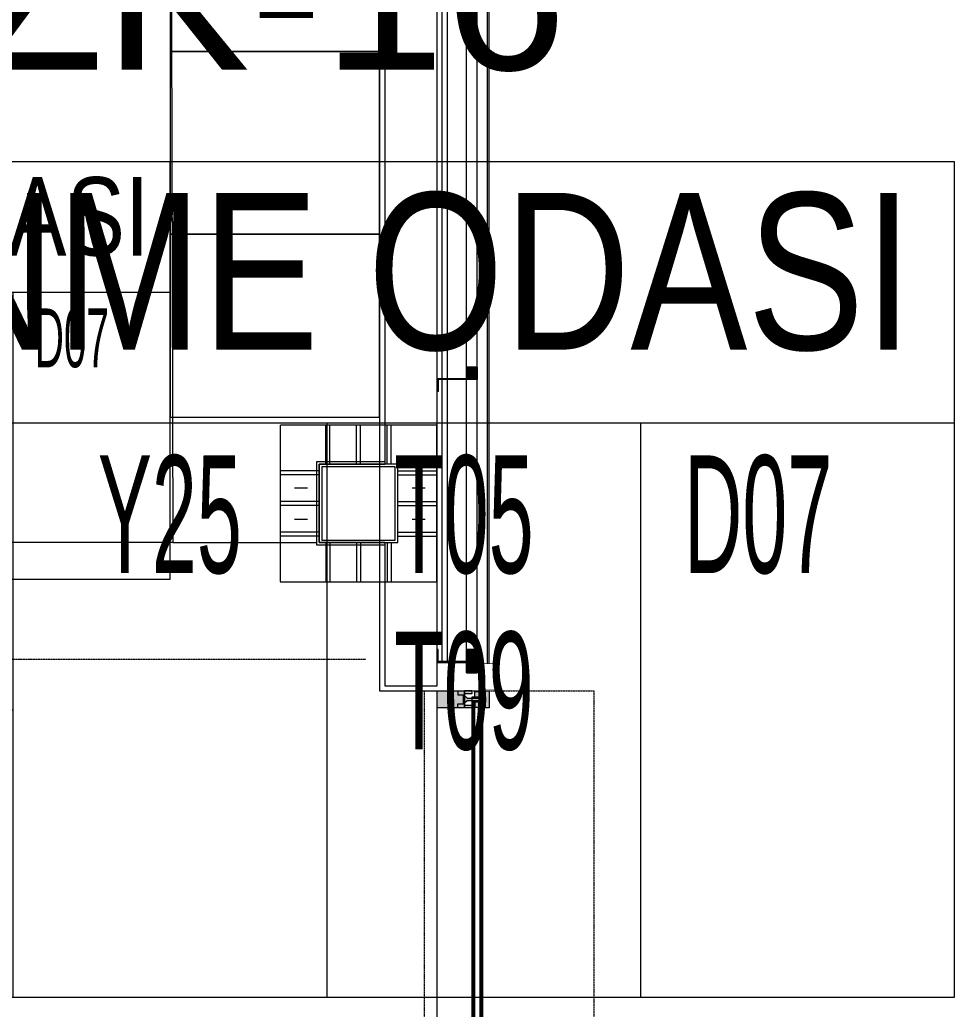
# Model space of a CAD drawing. Extents: x -9058 to 11890, y 0 to 8245.
# Drawn here: x 3765.5 to 4122.9, y 2187.3 to 2566 of the extents above; entities that cross this region are included whole.
import ezdxf
from ezdxf.enums import TextEntityAlignment as Align

# ---------------------------------------------------------------- set-up
doc = ezdxf.new("R2010")
doc.units = 0
doc.header["$MEASUREMENT"] = 0
for name, pattern in [('DASHDOT', [1, 0.5, -0.25, 0, -0.25]), ('DOT2', [0.125, 0, -0.125]), ('HIDDEN', [0.375, 0.25, -0.125])]:
    doc.linetypes.add(name, pattern=pattern)
doc.layers.get('0').update_dxf_attribs({"color": 9, "lineweight": 9})
for name, color, linetype, lineweight in [('00', 9, 'Continuous', 9), ('03S', 255, 'Continuous', 9), ('05', 9, 'Continuous', 9), ('06C', 9, 'Continuous', 9), ('06D', 9, 'Continuous', 9), ('10', 9, 'Continuous', 9), ('11', 9, 'Continuous', 9), ('14', 9, 'Continuous', 9), ('15', 9, 'Continuous', 9), ('20', 9, 'DOT2', 9), ('21_mahal200', 9, 'Continuous', 9), ('21_mahal200 @ 10 (1)', 9, 'Continuous', 9), ('21_mahal200 @ 10 (2)', 9, 'Continuous', 9), ('21_mahal200 @ 20', 9, 'Continuous', 9), ('33', 9, 'BATTING', 9), ('40A', 9, 'Continuous', 9), ('ÖLÇÜ', 8, 'Continuous', 9)]:
    doc.layers.add(name, color=color, linetype=linetype, lineweight=lineweight)
doc.layers.get('ÖLÇÜ').off()
doc.styles.add('Arial', font='arial.ttf', dxfattribs={"height": 2.5})
doc.styles.add('MuuM_TEXT-STANDART', font='ARIALN.TTF')
doc.linetypes.add('BATTING', pattern='A,0.0001,-0.1,[134,ltypeshp.shx,S=0.1,R=0,X=-0.1,Y=0],-0.2,[134,ltypeshp.shx,S=0.1,R=180,X=0.1,Y=0],-0.1', length=0.4001)

# ---------------------------------------------------------------- blocks, each defined once
blk = doc.blocks.new('p-dog-profil_kapali')
at = {"layer": '03S'}
h = blk.add_hatch(color=256, dxfattribs=at)
h.dxf.hatch_style = 1
h.paths.add_polyline_path([(-3.25, 0), (3.25, 0), (3.25, -13.5), (2.25, -13.5), (2.25, -10.5), (1.5, -10.5), (0.5, -11.5), (0.5, -13.5), (1, -13.5), (1, -14.5), (3, -14.5), (3, -16.5), (1, -16.5), (1, -18.5), (1.75, -18.5), (1.75, -17.5), (3.25, -17.5), (3.25, -20), (-3.25, -20), (-3.25, -17.5), (-1.75, -17.5), (-1.75, -18.5), (-1, -18.5), (-1, -16.5), (-3, -16.5), (-3, -14.5), (-1, -14.5), (-1, -13.5), (-0.5, -13.5), (-0.5, -11.5), (-1.5, -10.5), (-2.25, -10.5), (-2.25, -13.5), (-3.25, -13.5)])
for p in [(3, -15.17), (3, -15.83)]:
    blk.add_point(p)
at = {"layer": '10'}
for points in [[(3.25, -10.5), (-3.25, -10.5), (-3.25, 0), (3.25, 0)], [(-1, -13.5), (1, -13.5), (1, -18.5), (-1, -18.5)], [(3.25, -20), (-3.25, -20), (-3.25, -18.5), (3.25, -18.5)]]:
    blk.add_lwpolyline(points, close=True, dxfattribs=at)
for points in [[(-3.25, -8), (-3.25, -8), (-1.75, -8), (-1.75, -10.5)], [(-3.25, -10.5), (-2.25, -10.5), (-2.25, -13.5), (-3.25, -13.5)], [(-3.25, -10.5), (-3.25, -10.5), (3.25, -10.5)], [(-3.25, -13.5), (-3.25, -10.5)], [(1.75, -10), (-1.75, -10)], [(-0.5, -17.5), (-0.5, -17.5), (-0.5, -11.5), (-1.5, -10.5), (-1.5, -10.5)], [(1.5, -10.5), (1.5, -10.5), (0.5, -11.5), (0.5, -17.5)], [(3.25, -8), (3.25, -8), (1.75, -8), (1.75, -10.5)], [(3.25, -10.5), (2.25, -10.5), (2.25, -13.5), (3.25, -13.5), (3.25, -10.5)], [(-1, -14.5), (-1, -14.5), (-3, -14.5), (-3, -16.5), (-1, -16.5)], [(1, -14.5), (1, -14.5), (3, -14.5), (3, -16.5), (1, -16.5)], [(-3.25, -18.5), (-3.25, -17.5), (-1.75, -17.5), (-1.75, -18.5)], [(1, -18.5), (1, -17.5), (-1, -17.5), (-1, -18.5)], [(1.75, -18.5), (1.75, -17.5), (3.25, -17.5), (3.25, -18.5)]]:
    blk.add_lwpolyline(points, dxfattribs=at)
blk = doc.blocks.new('p-cph_cam_dyn1601')
at = {"layer": '06C'}
blk.add_lwpolyline([(3.25, 0), (652.5, 0)], dxfattribs=at)
at = {"layer": '15'}
for points in [[(1, -13.5), (654.75, -13.5)], [(1, -14), (654.75, -14)], [(1, -14.5), (654.75, -14.5)], [(1, -16.5), (654.75, -16.5)], [(1, -17), (654.75, -17)], [(1, -17.5), (654.75, -17.5)]]:
    blk.add_lwpolyline(points, dxfattribs=at)
blk.add_blockref('p-dog-profil_kapali', (655.75, 0))
blk = doc.blocks.new('p-s-profil')
at = {"layer": '10'}
blk.add_lwpolyline([(9, 15.3), (4.6, 15.3), (4.6, 0.4), (0, 0.4), (0, 0), (5, 0), (5, 14.9), (9, 14.9), (9, 15.3)], dxfattribs=at)
blk.add_lwpolyline([(9, 15.3), (4.6, 15.3), (4.6, 0.4), (0, 0.4), (0, 0), (5, 0), (5, 14.9), (9, 14.9), (9, 15.3)], dxfattribs=at)
blk = doc.blocks.new('p-kutu_profil_40x40')
h = blk.add_hatch(color=256)
h.dxf.hatch_style = 1
h.paths.add_polyline_path([(0, 0), (4, 0), (4, 4), (0, 4)])
h = blk.add_hatch(color=255)
h.dxf.hatch_style = 1
h.paths.add_polyline_path([(0, 0), (4, 0), (4, 4), (0, 4)])
blk.add_lwpolyline([(0, 0), (4, 0), (4, 4), (0, 4)], close=True)
at = {"layer": '10'}
for points in [[(0, 4), (4, 4), (4, 0), (0, 0)], [(0, 4), (4, 4), (4, 0), (0, 0)], [(0, 0), (4, 0), (4, 4), (0, 4)], [(0.3, 3.7), (3.7, 3.7), (3.7, 0.3), (0.3, 0.3)], [(0.3, 3.7), (3.7, 3.7), (3.7, 0.3), (0.3, 0.3)]]:
    blk.add_lwpolyline(points, close=True, dxfattribs=at)
blk = doc.blocks.new('A$C572243AD')
at = {"layer": '10', "linetype": 'Continuous'}
blk.add_lwpolyline([(15, 45), (15, 15), (45, 15), (45, 45), (15, 45)], dxfattribs=at)
blk.add_lwpolyline([(16, 44), (16, 16), (44, 16), (44, 44)], close=True, dxfattribs=at)
at = {"layer": '20', "linetype": 'HIDDEN'}
for p, q in [((17.5, 45), (17.5, 60)), ((19, 45), (19, 60)), ((29.25, 45), (29.25, 60)), ((30.75, 45), (30.75, 60)), ((41, 45), (41, 60)), ((42.5, 45), (42.5, 60)), ((24, 54.49), (24, 49.51)), ((36, 54.49), (36, 49.51)), ((15, 42.5), (0, 42.5)), ((45, 42.5), (60, 42.5)), ((15, 41), (0, 41)), ((45, 41), (60, 41)), ((15, 30.75), (0, 30.75)), ((45, 30.75), (60, 30.75)), ((15, 29.25), (0, 29.25)), ((45, 29.25), (60, 29.25)), ((15, 19), (0, 19)), ((45, 19), (60, 19)), ((15, 17.5), (0, 17.5)), ((45, 17.5), (60, 17.5)), ((17.5, 15), (17.5, 0)), ((19, 15), (19, 0)), ((29.25, 15), (29.25, 0)), ((30.75, 15), (30.75, 0)), ((41, 15), (41, 0)), ((42.5, 15), (42.5, 0)), ((24, 9.49), (24, 4.51)), ((36, 9.49), (36, 4.51))]:
    blk.add_line(p, q, dxfattribs=at)
blk.add_lwpolyline([(0, 60), (0, 0), (60, 0), (60, 60), (0, 60)], dxfattribs=at)
blk = doc.blocks.new('0a_roomno2')
blk.add_lwpolyline([(30, -16), (0, -16), (0, 0), (30, 0)], close=True)
for points in [[(0, 0), (30, 0)], [(0, -5), (30, -5)], [(12, -5), (12, -16)], [(18, -5), (18, -16)], [(24, -5), (24, -16)], [(12, -10.5), (0, -10.5)]]:
    blk.add_lwpolyline(points)
at = {"layer": '40A'}
blk.add_lwpolyline([(0, 0), (30, 0)], dxfattribs=at)
at = {"style": 'MuuM_TEXT-STANDART', "width": 0.6}
blk.add_text('H:', height=2.25, dxfattribs=at).set_placement((0.525, -12.962), align=Align.MIDDLE_LEFT)
at = {"style": 'Arial'}
blk.add_attdef('ODANO', (0, 1.505), '', height=3, dxfattribs=at)
blk.add_attdef('MEKANADI', text='', height=3, dxfattribs=at).set_placement((0.525, -4.75), align=Align.BOTTOM_LEFT)
at = {"style": 'MuuM_TEXT-STANDART', "width": 0.6}
for tag, p in [('YER01', (15, -7)), ('TAVAN01', (20.625, -7)), ('DUVAR01', (26.25, -7)), ('YER02', (15, -10.375)), ('TAVAN02', (20.625, -10.375)), ('DUVAR02', (26.25, -10.375)), ('YER03', (15, -13.75)), ('TAVAN03', (20.625, -13.75)), ('DUVAR03', (26.25, -13.75))]:
    blk.add_attdef(tag, text='', height=2.25, dxfattribs=at).set_placement(p, align=Align.MIDDLE_CENTER)
at = {"style": 'MuuM_TEXT-STANDART'}
blk.add_attdef('M2', text='', height=2.25, dxfattribs=at).set_placement((1.323, -7.805), align=Align.MIDDLE_LEFT)
at = {"style": 'MuuM_TEXT-STANDART', "width": 0.6}
blk.add_attdef('TEMIZTAVANYUKSEKLIGI', text='', height=2.25, dxfattribs=at).set_placement((2.7, -13.162), align=Align.MIDDLE_LEFT)
blk = doc.blocks.new('*U1876')
at = {"layer": '21_mahal200 @ 10 (1)'}
ref = blk.add_blockref('0a_roomno2', (3522.88, 2511.73), dxfattribs=dict(at, xscale=10, yscale=10, zscale=10))
ref.add_attrib('ODANO', 'PRS- ZK-16', (3522.88, 2529.28), dxfattribs={"layer": '0', "height": 30, "style": 'Arial'})
ref.add_attrib('MEKANADI', 'DİNLENME ODASI', dxfattribs={"layer": '0', "height": 30, "style": 'Arial', "width": 0.8}).set_placement((3528.13, 2466.73), align=Align.BOTTOM_LEFT)
ref.add_attrib('M2', '##### m2', dxfattribs={"layer": '0', "height": 22.5, "style": 'MuuM_TEXT-STANDART', "width": 0.6}).set_placement((3528.13, 2438.61), align=Align.MIDDLE_LEFT)
ref.add_attrib('TEMIZTAVANYUKSEKLIGI', '2.80 m', dxfattribs={"layer": '0', "height": 22.5, "style": 'MuuM_TEXT-STANDART', "width": 0.6}).set_placement((3549.88, 2382.61), align=Align.MIDDLE_LEFT)
ref.add_attrib('YER01', 'Y25', dxfattribs={"layer": '0', "height": 22.5, "style": 'MuuM_TEXT-STANDART', "width": 0.6}).set_placement((3672.88, 2444.23), align=Align.MIDDLE_CENTER)
ref.add_attrib('TAVAN01', 'T05', dxfattribs={"layer": '0', "height": 22.5, "style": 'MuuM_TEXT-STANDART', "width": 0.6}).set_placement((3729.13, 2444.23), align=Align.MIDDLE_CENTER)
ref.add_attrib('DUVAR01', 'D07', dxfattribs={"layer": '0', "height": 22.5, "style": 'MuuM_TEXT-STANDART', "width": 0.6}).set_placement((3785.38, 2444.23), align=Align.MIDDLE_CENTER)
ref.add_attrib('TAVAN02', 'T09', dxfattribs={"layer": '0', "height": 22.5, "style": 'MuuM_TEXT-STANDART', "width": 0.6}).set_placement((3729.13, 2410.48), align=Align.MIDDLE_CENTER)
at = {"layer": '21_mahal200 @ 10 (2)'}
ref = blk.add_blockref('0a_roomno2', (3522.88, 2511.73), dxfattribs=dict(at, xscale=10, yscale=10, zscale=10))
ref.add_attrib('ODANO', 'PRS- ZK-16', (3522.88, 2529.28), dxfattribs={"layer": '0', "height": 30, "style": 'Arial'})
ref.add_attrib('MEKANADI', 'DİNLENME ODASI', dxfattribs={"layer": '0', "height": 30, "style": 'Arial', "width": 0.8}).set_placement((3528.13, 2466.73), align=Align.BOTTOM_LEFT)
ref.add_attrib('M2', '##### m2', dxfattribs={"layer": '0', "height": 22.5, "style": 'MuuM_TEXT-STANDART', "width": 0.6}).set_placement((3528.13, 2438.61), align=Align.MIDDLE_LEFT)
ref.add_attrib('TEMIZTAVANYUKSEKLIGI', '2.80 m', dxfattribs={"layer": '0', "height": 22.5, "style": 'MuuM_TEXT-STANDART', "width": 0.6}).set_placement((3549.88, 2382.61), align=Align.MIDDLE_LEFT)
ref.add_attrib('YER01', 'Y25', dxfattribs={"layer": '0', "height": 22.5, "style": 'MuuM_TEXT-STANDART', "width": 0.6}).set_placement((3672.88, 2444.23), align=Align.MIDDLE_CENTER)
ref.add_attrib('TAVAN01', 'T05', dxfattribs={"layer": '0', "height": 22.5, "style": 'MuuM_TEXT-STANDART', "width": 0.6}).set_placement((3729.13, 2444.23), align=Align.MIDDLE_CENTER)
ref.add_attrib('DUVAR01', 'D07', dxfattribs={"layer": '0', "height": 22.5, "style": 'MuuM_TEXT-STANDART', "width": 0.6}).set_placement((3785.38, 2444.23), align=Align.MIDDLE_CENTER)
ref.add_attrib('TAVAN02', 'T09', dxfattribs={"layer": '0', "height": 22.5, "style": 'MuuM_TEXT-STANDART', "width": 0.6}).set_placement((3729.13, 2410.48), align=Align.MIDDLE_CENTER)
at = {"layer": '21_mahal200 @ 20'}
ref = blk.add_blockref('0a_roomno2', (3522.88, 2511.73), dxfattribs=dict(at, xscale=20, yscale=20, zscale=20))
ref.add_attrib('ODANO', 'PRS- ZK-16', (3522.88, 2546.83), dxfattribs={"layer": '0', "height": 60, "style": 'Arial'})
ref.add_attrib('MEKANADI', 'DİNLENME ODASI', dxfattribs={"layer": '0', "height": 60, "style": 'Arial', "width": 0.8}).set_placement((3533.38, 2421.73), align=Align.BOTTOM_LEFT)
ref.add_attrib('YER01', 'Y25', dxfattribs={"layer": '0', "height": 45, "style": 'MuuM_TEXT-STANDART', "width": 0.6}).set_placement((3822.88, 2376.73), align=Align.MIDDLE_CENTER)
ref.add_attrib('TAVAN01', 'T05', dxfattribs={"layer": '0', "height": 45, "style": 'MuuM_TEXT-STANDART', "width": 0.6}).set_placement((3935.38, 2376.73), align=Align.MIDDLE_CENTER)
ref.add_attrib('DUVAR01', 'D07', dxfattribs={"layer": '0', "height": 45, "style": 'MuuM_TEXT-STANDART', "width": 0.6}).set_placement((4047.88, 2376.73), align=Align.MIDDLE_CENTER)
ref.add_attrib('TAVAN02', 'T09', dxfattribs={"layer": '0', "height": 45, "style": 'MuuM_TEXT-STANDART', "width": 0.6}).set_placement((3935.38, 2309.23), align=Align.MIDDLE_CENTER)
blk = doc.blocks.new('*U1568')
blk.add_lwpolyline([(35, 20), (-45, 20), (-45, -50), (35, -50), (35, 20)])
blk = doc.blocks.new('fiting lounch')
at = {"layer": '05'}
blk.add_lwpolyline([(-2085.4, -547.65), (-2483.4, -548.61), (-2483.4, -134.61), (-2085.4, -133.65)], close=True, dxfattribs=at)
blk.add_lwpolyline([(-2483.4, -548.61), (-2483.4, -603.64)], dxfattribs=at)
at = {"layer": '05', "rotation": 90}
for p in [(-2415.4, -582.65), (-2345.4, -582.65), (-2275.4, -582.65)]:
    blk.add_blockref('*U1568', p, dxfattribs=at)

msp = doc.modelspace()

# ---------------------------------------------------------------- linework, layer by layer
at = {"layer": '00'}
for points in [[(3905.06, 2775.87), (3905.06, 2775.87), (3905.06, 2395.87)], [(3905.06, 2365.87), (3905.06, 2311.12), (3925.06, 2311.12), (3925.06, 2775.87)]]:
    msp.add_lwpolyline(points, dxfattribs=at)
at = {"layer": '06D'}
for points in [[(3929.06, 2320.42), (3929.06, 2775.87)], [(3936.36, 2316.02), (3936.36, 2775.87)], [(3940.36, 2316.02), (3940.36, 2775.87)], [(3925.06, 2320.02), (3925.06, 2773.79)]]:
    msp.add_lwpolyline(points, dxfattribs=at)
at = {"layer": '10'}
for points in [[(3944.36, 2319.53), (3944.36, 2770.87)], [(3945.06, 2319.53), (3945.06, 2770.87)]]:
    msp.add_lwpolyline(points, dxfattribs=at)
at = {"layer": '10', "const_width": 0.2}
msp.add_lwpolyline([(3942.04, 2307.17), (3942.04, 2309.53), (3945.06, 2309.53), (3947.06, 2309.53), (3947.06, 2319.53), (3940.36, 2319.53), (3940.36, 2324.02)], dxfattribs=at)
at = {"layer": '11'}
for points in [[(3905.06, 2364.87), (3879.05, 2364.87), (3879.05, 2396.87), (3905.06, 2396.87)], [(3905.06, 2365.87), (3880.05, 2365.87), (3880.05, 2395.87), (3905.06, 2395.87)]]:
    msp.add_lwpolyline(points, dxfattribs=at)
at = {"layer": '14'}
msp.add_lwpolyline([(3921.06, 2777.87), (3903.06, 2777.87), (3903.06, 2309.12), (3925.06, 2309.12)], dxfattribs=at)
at = {"layer": '20'}
msp.add_lwpolyline([(3897.86, 2321.12), (1792.26, 2321.12)], dxfattribs=at)
msp.add_lwpolyline([(3005.06, 347.61), (3005.06, 632.12), (3070.06, 632.14), (3070.12, 417.52, 0.367452), (3920.06, 1315.86), (3920.26, 2309.12), (3985.06, 2309.12), (3984.83, 1313.52, -0.388173), (3005.06, 347.61, -142.730725)], format="xyb", dxfattribs=at)
at = {"layer": '33', "ltscale": 0.2, "flags": 128}
msp.add_lwpolyline([(3927.06, 2320.42), (3927.06, 2775.87)], dxfattribs=at)

# ---------------------------------------------------------------- block references
at = {"xscale": -1, "rotation": 270}
msp.add_blockref('p-s-profil', (3925.06, 2423.72), dxfattribs=at)
for name, p, rotation in [('p-kutu_profil_40x40', (3936.36, 2433.02), 270), ('p-s-profil', (3925.06, 2325.02), 270), ('p-kutu_profil_40x40', (3936.36, 2325.02), 270), ('p-kutu_profil_40x40', (3936.36, 2320.02), 270), ('p-cph_cam_dyn1601', (3925.06, 1650.12), 90), ('p-dog-profil_kapali', (3925.06, 2305.87), 90)]:
    msp.add_blockref(name, p, dxfattribs=dict(rotation=rotation))
at = {"layer": '05', "rotation": 90}
msp.add_blockref('fiting lounch', (3275.4, 4849.27), dxfattribs=at)
at = {"layer": '21_mahal200', "color": 6, "linetype": 'DASHDOT'}
msp.add_blockref('*U1876', (0, 0), dxfattribs=at)
at = {"layer": 'ÖLÇÜ', "rotation": 90}
msp.add_blockref('A$C572243AD', (3925.05, 2350.87), dxfattribs=at)

doc.saveas('drawing.dxf')
